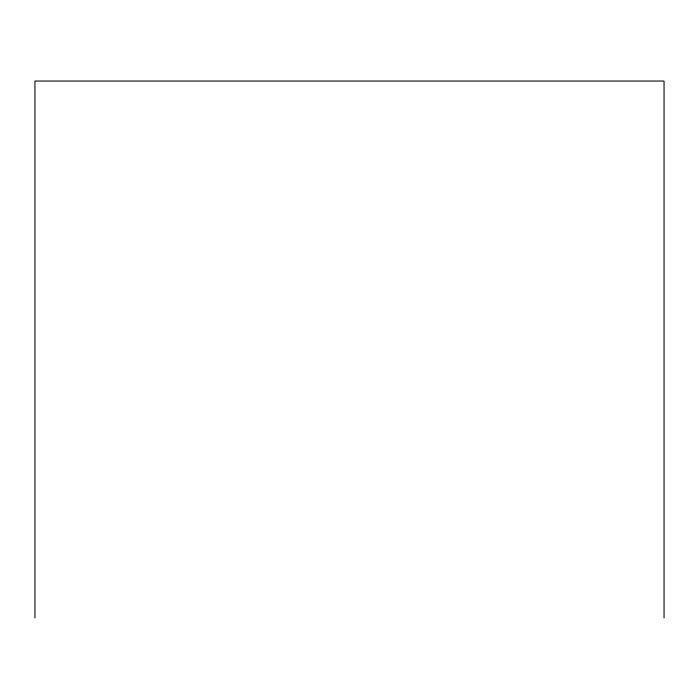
<?xml version="1.0" encoding="UTF-8"?>
<svg xmlns="http://www.w3.org/2000/svg" width="699" height="699" viewBox="0 0 699 699"><rect width="100%" height="100%" fill="white"/><g stroke="black" fill="none" stroke-linecap="round" stroke-linejoin="round"><path stroke-width="1.05" d="M664.05 617.96L664.05 81.04L34.95 81.04L34.95 617.96"/></g></svg>
